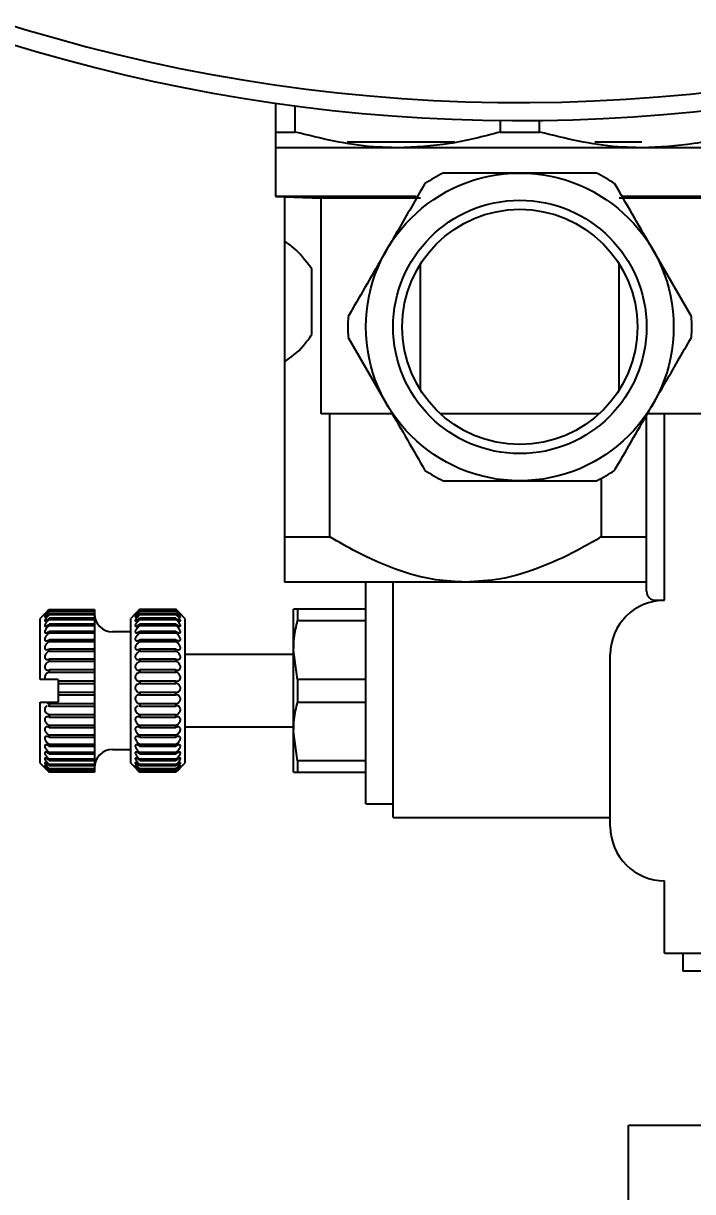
# Model space of a CAD drawing. Header units: inches. Extents: x -347369 to -260369, y 119522 to 149869.
# Drawn here: x -283352.6 to -283315.6, y 136909 to 136973.5 of the extents above; entities that cross this region are included whole.
import ezdxf

# ---------------------------------------------------------------- set-up
doc = ezdxf.new("R2010")
doc.units = ezdxf.units.IN
doc.header["$LTSCALE"] = 300
doc.layers.add('MACCHINA', color=40, linetype='Continuous')
doc.layers.add('QUOTE', color=7, linetype='Continuous')
doc.styles.get("Standard").update_dxf_attribs({"font": 'romans.shx'})
doc.dimstyles.new('sc1a100', dxfattribs={"dimscale": 100, "dimtxt": 3, "dimasz": 3, "dimexe": 0, "dimexo": 0, "dimgap": 1, "dimtad": 1, "dimzin": 12, "dimdsep": 46, "dimtxsty": 'Standard', "dimblk": 'CLOSEDBLANK', "dimcen": 1, "dimclrd": 253, "dimclre": 253, "dimclrt": 2, "dimadec": 0, "dimazin": 3, "dimtfac": 1, "dimtmove": 0, "dimatfit": 1, "dimldrblk": 'CLOSEDBLANK', "dimfxl": 1, "dimtolj": 1, "dimtzin": 0, "dimarcsym": 0})

# ---------------------------------------------------------------- blocks, each defined once
blk = doc.blocks.new('_ClosedBlank')
at = {"color": 0, "linetype": 'ByBlock', "lineweight": -2}
for p, q in [((-1, 0.16667), (0, 0)), ((-1, 0.16667), (-1, -0.16667)), ((0, 0), (-1, -0.16667))]:
    blk.add_line(p, q, dxfattribs=at)
blk = doc.blocks.new('*D37')
at = {"layer": 'Defpoints', "color": 0, "transparency": 16777216}
for p in [(-285230.166, 140399.656), (-286220.116, 139989.605), (-283462.399, 137231.889), (-285230.166, 136499.656), (-284473.382, 136175.299)]:
    blk.add_point(p, dxfattribs=at)
at = {"layer": 'QUOTE', "color": 253, "lineweight": -2, "transparency": 16777216}
for p, q in [((-283462.399, 137231.889), (-283162.594, 136932.083)), ((-285230.166, 136499.656), (-285230.166, 136075.667))]:
    blk.add_line(p, q, dxfattribs=at)
blk.add_arc((-285230.166, 138999.656), 2923.989, 275.881104, 309.118896, dxfattribs=at)
at = {"layer": 'QUOTE', "color": 253, "lineweight": -2, "transparency": 16777216, "xscale": 300, "yscale": 300, "zscale": 300}
for p, rotation in [((-283162.594, 136932.083), 42.0594481817856), ((-285230.166, 136075.667), 182.9405518182139)]:
    blk.add_blockref('_ClosedBlank', p, dxfattribs=dict(at, rotation=rotation))
at = {"layer": 'QUOTE', "color": 2, "transparency": 16777216, "insert": (-284206.875, 136529.212), "char_height": 300, "attachment_point": 5, "rotation": 22.5}
blk.add_mtext('\\A1;45°', dxfattribs=at)
blk = doc.blocks.new('A$C27be3406')
at = {"layer": 'MACCHINA'}
for p, q in [((-1008.5, -2030.541), (-1008.5, -2032.134)), ((-1007.412, -2032.134), (-1007.412, -2030.69)), ((-996.088, -2031.494), (-996.088, -2032.134)), ((-993.912, -2032.134), (-993.912, -2031.494)), ((-1008.5, -2032.134), (-1007.412, -2032.134)), ((-996.088, -2032.134), (-993.912, -2032.134)), ((-1008.5, -2033), (-1008.5, -2035.7)), ((-981.5, -2033), (-1008.5, -2033)), ((-998.596, -2032.7), (-1004.533, -2032.7)), ((-988.25, -2032.7), (-990.855, -2032.7)), ((-990.757, -2034.4), (-995, -2034.4)), ((-1008.5, -2035.7), (-1005.97, -2035.794)), ((-1000.731, -2035.7), (-1008.5, -2035.7)), ((-1008, -2035.719), (-1008, -2054.5)), ((-981.5, -2035.7), (-989.312, -2035.7)), ((-1000.485, -2035.794), (-1005.97, -2035.794)), ((-1005.97, -2047.7), (-1005.97, -2035.794)), ((-984.03, -2035.794), (-989.515, -2035.794)), ((-985.517, -2042.324), (-987.639, -2038.65)), ((-1000.485, -2046.388), (-1000.485, -2039.412)), ((-989.515, -2046.388), (-989.515, -2039.412)), ((-1006.5, -2043.318), (-1006.5, -2039.682)), ((-1004.483, -2043.476), (-1002.361, -2047.15)), ((-1002.044, -2047.7), (-1005.97, -2047.7)), ((-1005.5, -2054.5), (-1005.5, -2047.7)), ((-990.617, -2047.7), (-999.383, -2047.7)), ((-988, -2057.5), (-988, -2047.776)), ((-984.03, -2047.7), (-987.956, -2047.7)), ((-987, -2058), (-987, -2047.7)), ((-999.243, -2051.4), (-995, -2051.4)), ((-990.5, -2051.267), (-990.5, -2054.5)), ((-1008, -2054.5), (-1005.5, -2054.5)), ((-990.5, -2054.5), (-988, -2054.5)), ((-988, -2057), (-1008, -2057)), ((-1003.5, -2069.25), (-1003.5, -2057)), ((-1002, -2070), (-1002, -2057)), ((-987.5, -2058), (-987, -2058)), ((-1021.248, -2058.748), (-1021.5, -2059)), ((-1021, -2058.507), (-1021, -2058.516)), ((-1021, -2058.516), (-1018.5, -2058.516)), ((-1021, -2058.585), (-1021, -2058.612)), ((-1018.5, -2058.585), (-1021, -2058.585)), ((-1021, -2058.612), (-1018.5, -2058.612)), ((-1021, -2058.75), (-1021, -2058.794)), ((-1018.5, -2058.75), (-1021, -2058.75)), ((-1021, -2058.794), (-1018.5, -2058.794)), ((-1018.5, -2058.516), (-1018.5, -2067.5)), ((-1016.248, -2058.748), (-1016.5, -2059)), ((-1016, -2058.507), (-1016, -2058.516)), ((-1014, -2058.507), (-1016, -2058.507)), ((-1016, -2058.585), (-1016, -2058.612)), ((-1014, -2058.585), (-1016, -2058.585)), ((-1016, -2058.612), (-1014, -2058.612)), ((-1016, -2058.75), (-1016, -2058.794)), ((-1014, -2058.75), (-1016, -2058.75)), ((-1016, -2058.794), (-1014, -2058.794)), ((-1014, -2058.516), (-1014, -2058.507)), ((-1014, -2058.612), (-1014, -2058.585)), ((-1014, -2058.794), (-1014, -2058.75)), ((-1013.5, -2059), (-1013.752, -2058.748)), ((-1007.5, -2067.5), (-1007.5, -2058.5)), ((-1007.283, -2058.5), (-1007.283, -2059.126)), ((-1003.5, -2058.5), (-1007.283, -2058.5)), ((-1021.5, -2062.375), (-1021.5, -2059)), ((-1021, -2058.997), (-1021, -2059.057)), ((-1018.5, -2058.997), (-1021, -2058.997)), ((-1021, -2059.057), (-1018.5, -2059.057)), ((-1021, -2059.322), (-1021, -2059.397)), ((-1018.5, -2059.322), (-1021, -2059.322)), ((-1021, -2059.397), (-1018.5, -2059.397)), ((-1016.5, -2067), (-1016.5, -2059)), ((-1016, -2058.997), (-1016, -2059.057)), ((-1014, -2058.997), (-1016, -2058.997)), ((-1016, -2059.057), (-1014, -2059.057)), ((-1016, -2059.322), (-1016, -2059.397)), ((-1014, -2059.322), (-1016, -2059.322)), ((-1016, -2059.397), (-1014, -2059.397)), ((-1014, -2059.057), (-1014, -2058.997)), ((-1014, -2059.397), (-1014, -2059.322)), ((-1013.5, -2059), (-1013.5, -2067)), ((-1007.283, -2059.126), (-1003.5, -2059.126)), ((-1021, -2059.719), (-1021, -2059.808)), ((-1018.5, -2059.719), (-1021, -2059.719)), ((-1021, -2059.808), (-1018.5, -2059.808)), ((-1021, -2060.179), (-1021, -2060.28)), ((-1018.5, -2060.179), (-1021, -2060.179)), ((-1016.5, -2059.75), (-1017.5, -2059.75)), ((-1016, -2059.719), (-1016, -2059.808)), ((-1014, -2059.719), (-1016, -2059.719)), ((-1016, -2059.808), (-1014, -2059.808)), ((-1016, -2060.179), (-1016, -2060.28)), ((-1014, -2060.179), (-1016, -2060.179)), ((-1014, -2059.808), (-1014, -2059.719)), ((-1014, -2060.28), (-1014, -2060.179)), ((-1021, -2060.28), (-1018.5, -2060.28)), ((-1021, -2060.695), (-1021, -2060.806)), ((-1018.5, -2060.695), (-1021, -2060.695)), ((-1021, -2060.806), (-1018.5, -2060.806)), ((-1016, -2060.28), (-1014, -2060.28)), ((-1016, -2060.695), (-1016, -2060.806)), ((-1014, -2060.695), (-1016, -2060.695)), ((-1016, -2060.806), (-1014, -2060.806)), ((-1014, -2060.806), (-1014, -2060.695)), ((-1007.283, -2062.374), (-1007.5, -2060.75)), ((-1021, -2061.255), (-1021, -2061.374)), ((-1018.5, -2061.255), (-1021, -2061.255)), ((-1021, -2061.374), (-1018.5, -2061.374)), ((-1016, -2061.255), (-1016, -2061.374)), ((-1014, -2061.255), (-1016, -2061.255)), ((-1016, -2061.374), (-1014, -2061.374)), ((-1014, -2061.374), (-1014, -2061.255)), ((-1007.5, -2061), (-1013.5, -2061)), ((-990, -2070.5), (-990, -2061)), ((-1021, -2061.849), (-1021, -2061.974)), ((-1018.5, -2061.849), (-1021, -2061.849)), ((-1021, -2061.974), (-1018.5, -2061.974)), ((-1016, -2061.849), (-1016, -2061.974)), ((-1014, -2061.849), (-1016, -2061.849)), ((-1016, -2061.974), (-1014, -2061.974)), ((-1014, -2061.974), (-1014, -2061.849)), ((-1020.5, -2062.375), (-1021.5, -2062.375)), ((-1020.5, -2062.375), (-1020.5, -2063.625)), ((-1018.5, -2062.466), (-1020.5, -2062.466)), ((-1020.5, -2062.593), (-1018.5, -2062.593)), ((-1016, -2062.466), (-1016, -2062.593)), ((-1014, -2062.466), (-1016, -2062.466)), ((-1016, -2062.593), (-1014, -2062.593)), ((-1014, -2062.593), (-1014, -2062.466)), ((-1007.283, -2062.374), (-1007.283, -2063.626)), ((-1003.5, -2062.374), (-1007.283, -2062.374)), ((-1018.5, -2063.093), (-1020.5, -2063.093)), ((-1020.5, -2063.221), (-1018.5, -2063.221)), ((-1016, -2063.093), (-1016, -2063.221)), ((-1014, -2063.093), (-1016, -2063.093)), ((-1016, -2063.221), (-1014, -2063.221)), ((-1014, -2063.221), (-1014, -2063.093)), ((-1021.5, -2067), (-1021.5, -2063.625)), ((-1021.5, -2063.625), (-1020.5, -2063.625)), ((-1021, -2063.844), (-1021.052, -2063.846)), ((-1018.5, -2063.718), (-1021, -2063.718)), ((-1021, -2063.718), (-1021, -2063.844)), ((-1021, -2063.844), (-1018.5, -2063.844)), ((-1016, -2063.844), (-1016.052, -2063.846)), ((-1016, -2063.718), (-1016, -2063.844)), ((-1014, -2063.718), (-1016, -2063.718)), ((-1016, -2063.844), (-1014, -2063.844)), ((-1014, -2063.844), (-1014, -2063.718)), ((-1007.283, -2063.626), (-1003.5, -2063.626)), ((-1021, -2064.329), (-1021, -2064.451)), ((-1018.5, -2064.329), (-1021, -2064.329)), ((-1021, -2064.451), (-1018.5, -2064.451)), ((-1016, -2064.329), (-1016, -2064.451)), ((-1014, -2064.329), (-1016, -2064.329)), ((-1016, -2064.451), (-1014, -2064.451)), ((-1014, -2064.451), (-1014, -2064.329)), ((-1021, -2064.915), (-1021, -2065.03)), ((-1018.5, -2064.915), (-1021, -2064.915)), ((-1021, -2065.03), (-1018.5, -2065.03)), ((-1016, -2064.915), (-1016, -2065.03)), ((-1014, -2064.915), (-1016, -2064.915)), ((-1016, -2065.03), (-1014, -2065.03)), ((-1014, -2065.03), (-1014, -2064.915)), ((-1013.5, -2065), (-1007.5, -2065)), ((-1007.283, -2066.874), (-1007.5, -2065.25)), ((-1021, -2065.463), (-1021, -2065.569)), ((-1018.5, -2065.463), (-1021, -2065.463)), ((-1021, -2065.569), (-1018.5, -2065.569)), ((-1021, -2065.963), (-1021, -2066.058)), ((-1018.5, -2065.963), (-1021, -2065.963)), ((-1021, -2066.058), (-1018.5, -2066.058)), ((-1016, -2065.463), (-1016, -2065.569)), ((-1014, -2065.463), (-1016, -2065.463)), ((-1016, -2065.569), (-1014, -2065.569)), ((-1016, -2065.963), (-1016, -2066.058)), ((-1014, -2065.963), (-1016, -2065.963)), ((-1016, -2066.058), (-1014, -2066.058)), ((-1014, -2065.569), (-1014, -2065.463)), ((-1014, -2066.058), (-1014, -2065.963)), ((-1021, -2066.406), (-1021, -2066.488)), ((-1018.5, -2066.406), (-1021, -2066.406)), ((-1021, -2066.488), (-1018.5, -2066.488)), ((-1017.5, -2066.25), (-1016.5, -2066.25)), ((-1016, -2066.406), (-1016, -2066.488)), ((-1014, -2066.406), (-1016, -2066.406)), ((-1016, -2066.488), (-1014, -2066.488)), ((-1014, -2066.488), (-1014, -2066.406)), ((-1021.5, -2067), (-1021, -2067.5)), ((-1021, -2066.782), (-1021, -2066.85)), ((-1018.5, -2066.782), (-1021, -2066.782)), ((-1021, -2066.85), (-1018.5, -2066.85)), ((-1021, -2067.084), (-1021, -2067.137)), ((-1018.5, -2067.084), (-1021, -2067.084)), ((-1021, -2067.137), (-1018.5, -2067.137)), ((-1021, -2067.308), (-1021, -2067.343)), ((-1018.5, -2067.308), (-1021, -2067.308)), ((-1021, -2067.343), (-1018.5, -2067.343)), ((-1016.5, -2067), (-1016, -2067.5)), ((-1016, -2066.782), (-1016, -2066.85)), ((-1014, -2066.782), (-1016, -2066.782)), ((-1016, -2066.85), (-1014, -2066.85)), ((-1016, -2067.084), (-1016, -2067.137)), ((-1014, -2067.084), (-1016, -2067.084)), ((-1016, -2067.137), (-1014, -2067.137)), ((-1016, -2067.308), (-1016, -2067.343)), ((-1014, -2067.308), (-1016, -2067.308)), ((-1016, -2067.343), (-1014, -2067.343)), ((-1014, -2066.85), (-1014, -2066.782)), ((-1014, -2067.5), (-1013.5, -2067)), ((-1014, -2067.137), (-1014, -2067.084)), ((-1014, -2067.343), (-1014, -2067.308)), ((-1003.5, -2066.874), (-1007.283, -2066.874)), ((-1007.283, -2066.874), (-1007.283, -2067.5)), ((-1021, -2067.447), (-1021, -2067.465)), ((-1018.5, -2067.447), (-1021, -2067.447)), ((-1021, -2067.465), (-1018.5, -2067.465)), ((-1021, -2067.5), (-1021, -2067.5)), ((-1018.5, -2067.5), (-1021, -2067.5)), ((-1016, -2067.447), (-1016, -2067.465)), ((-1014, -2067.447), (-1016, -2067.447)), ((-1016, -2067.465), (-1014, -2067.465)), ((-1016, -2067.5), (-1016, -2067.5)), ((-1014, -2067.5), (-1016, -2067.5)), ((-1014, -2067.465), (-1014, -2067.447)), ((-1014, -2067.5), (-1014, -2067.5)), ((-1007.283, -2067.5), (-1003.5, -2067.5)), ((-1003.5, -2069.25), (-1002, -2069.25)), ((-1002, -2070), (-990, -2070)), ((-987, -2077.5), (-987, -2073.5)), ((-987, -2077.5), (-964, -2077.5)), ((-986, -2077.5), (-986, -2078.5)), ((-983.923, -2078.5), (-986, -2078.5)), ((-989, -2087), (-969, -2087)), ((-989, -2137), (-989, -2087))]:
    blk.add_line(p, q, dxfattribs=at)
at = {"layer": 'MACCHINA', "flags": 128}
for points in [[(-1021.11, -2063.847), (-1021.114, -2063.847), (-1021.186, -2063.884), (-1021.226, -2063.933), (-1021.246, -2063.986), (-1021.249, -2064.049), (-1021.237, -2064.106), (-1021.205, -2064.173), (-1021.145, -2064.247), (-1021.046, -2064.313), (-1021, -2064.329)], [(-1016.11, -2063.847), (-1016.114, -2063.847), (-1016.186, -2063.884), (-1016.226, -2063.933), (-1016.246, -2063.986), (-1016.249, -2064.049), (-1016.237, -2064.106), (-1016.205, -2064.173), (-1016.145, -2064.247), (-1016.046, -2064.313), (-1016, -2064.329)]]:
    blk.add_lwpolyline(points, dxfattribs=at)
at = {"layer": 'MACCHINA'}
for radius in [8.5, 7, 6.5]:
    blk.add_circle((-995, -2042.9), radius, dxfattribs=at)
for centre, radius, start, end in [((-995, -1936), 94.5, 224.84682, 294.37446), ((-995, -1936), 95.5, 229.43756, 294.10292), ((-995, -2042.9), 9.5, 116.52535, 123.47465), ((-995, -2042.9), 9.5, 56.52535, 63.47465), ((-995, -2042.9), 9.5, 176.52535, 183.47465), ((-995, -2042.9), 9.5, 356.52535, 3.47465), ((-995, -2042.9), 9.5, 236.52535, 243.47465), ((-995, -2042.9), 9.5, 296.52535, 303.47465), ((-987.5, -2057.5), 0.5, 180, 270), ((-987, -2061), 3, 90, 180), ((-1017.5, -2058.75), 1, 180, 270), ((-1017.5, -2067.25), 1, 90, 180), ((-987, -2070.5), 3, 180, 270)]:
    blk.add_arc(centre, radius, start, end, dxfattribs=at)
for points, knots in [([(-1008.5, -2032.134), (-1008.5, -2032.329), (-1008.5, -2032.833), (-1008.5, -2032.937), (-1008.5, -2033)], [0, 0, 0, 0, 0.38716, 1, 1, 1, 1]), ([(-1001.75, -2033), (-1002.197, -2032.991), (-1004.105, -2032.951), (-1005.978, -2032.488), (-1007.412, -2032.134)], [0, 0, 0, 0, 0.2341, 1, 1, 1, 1]), ([(-996.088, -2032.134), (-997.013, -2032.379), (-998.877, -2032.872), (-1000.788, -2032.957), (-1001.75, -2033)], [0, 0, 0, 0, 0.496416, 1, 1, 1, 1]), ([(-988.25, -2033), (-988.697, -2032.991), (-990.605, -2032.951), (-992.478, -2032.488), (-993.912, -2032.134)], [0, 0, 0, 0, 0.2340995, 1, 1, 1, 1]), ([(-982.588, -2032.134), (-983.513, -2032.379), (-985.377, -2032.872), (-987.288, -2032.957), (-988.25, -2033)], [0, 0, 0, 0, 0.496416, 1, 1, 1, 1]), ([(-995, -2034.4), (-995.116, -2034.4), (-996.545, -2034.4), (-997.951, -2034.4), (-999.243, -2034.4)], [0, 0, 0, 0, 0.081453, 1, 1, 1, 1]), ([(-1000.24, -2034.976), (-1000.74, -2035.842), (-1001.441, -2037.056), (-1002.156, -2038.295), (-1002.361, -2038.65)], [0, 0, 0, 0, 0.713941, 1, 1, 1, 1]), ([(-987.639, -2038.65), (-987.697, -2038.549), (-988.411, -2037.312), (-989.114, -2036.094), (-989.76, -2034.976)], [0, 0, 0, 0, 0.081453, 1, 1, 1, 1]), ([(-1006.5, -2039.682), (-1006.831, -2039.251), (-1007.314, -2038.62), (-1007.835, -2038.28), (-1008, -2038.172)], [0, 0, 0, 0, 0.6843537, 1, 1, 1, 1]), ([(-1002.361, -2038.65), (-1003.001, -2039.758), (-1003.717, -2040.998), (-1004.409, -2042.197), (-1004.483, -2042.324)], [0, 0, 0, 0, 0.894191, 1, 1, 1, 1]), ([(-1008, -2044.828), (-1007.638, -2044.57), (-1007.106, -2044.192), (-1006.647, -2043.53), (-1006.5, -2043.318)], [0, 0, 0, 0, 0.6802041, 1, 1, 1, 1]), ([(-987.639, -2047.15), (-987.434, -2046.795), (-986.718, -2045.556), (-986.018, -2044.342), (-985.517, -2043.476)], [0, 0, 0, 0, 0.286059, 1, 1, 1, 1]), ([(-1002.361, -2047.15), (-1002.303, -2047.251), (-1001.589, -2048.488), (-1000.886, -2049.706), (-1000.24, -2050.824)], [0, 0, 0, 0, 0.081453, 1, 1, 1, 1]), ([(-989.76, -2050.824), (-989.687, -2050.697), (-988.994, -2049.498), (-988.279, -2048.258), (-987.639, -2047.15)], [0, 0, 0, 0, 0.1058091, 1, 1, 1, 1]), ([(-995, -2051.4), (-994.884, -2051.4), (-993.455, -2051.4), (-992.049, -2051.4), (-990.757, -2051.4)], [0, 0, 0, 0, 0.081453, 1, 1, 1, 1]), ([(-1008, -2054.5), (-1008, -2054.782), (-1008, -2055.45), (-1008, -2056.316), (-1008, -2056.907), (-1008, -2056.973), (-1008, -2057)], [0, 0, 0, 0, 0.210801, 0.499638, 0.794871, 1, 1, 1, 1]), ([(-998, -2057), (-998.547, -2056.973), (-999.863, -2056.908), (-1001.904, -2056.323), (-1003.843, -2055.459), (-1005.013, -2054.782), (-1005.5, -2054.5)], [0, 0, 0, 0, 0.205126, 0.49303, 0.789201, 1, 1, 1, 1]), ([(-990.5, -2054.5), (-990.855, -2054.708), (-991.895, -2055.315), (-993.715, -2056.177), (-995.882, -2056.876), (-997.346, -2056.962), (-998, -2057)], [0, 0, 0, 0, 0.154282, 0.451586, 0.754977, 1, 1, 1, 1]), ([(-1021, -2058.516), (-1021.039, -2058.555), (-1021.105, -2058.621), (-1021.182, -2058.703), (-1021.226, -2058.754), (-1021.249, -2058.784), (-1021.252, -2058.796), (-1021.238, -2058.792), (-1021.203, -2058.768), (-1021.138, -2058.715), (-1021.065, -2058.649), (-1021.015, -2058.6), (-1021, -2058.585)], [0, 0, 0, 0, 0.173985, 0.295193, 0.383236, 0.452669, 0.522467, 0.584636, 0.665137, 0.776205, 0.930891, 1, 1, 1, 1]), ([(-1021, -2058.612), (-1021.039, -2058.651), (-1021.105, -2058.716), (-1021.182, -2058.804), (-1021.226, -2058.863), (-1021.249, -2058.901), (-1021.252, -2058.922), (-1021.238, -2058.927), (-1021.203, -2058.913), (-1021.138, -2058.87), (-1021.065, -2058.811), (-1021.015, -2058.764), (-1021, -2058.75)], [0, 0, 0, 0, 0.173985, 0.295193, 0.383236, 0.452669, 0.522467, 0.584636, 0.665137, 0.776205, 0.930891, 1, 1, 1, 1]), ([(-1021, -2058.794), (-1021.039, -2058.831), (-1021.105, -2058.895), (-1021.182, -2058.987), (-1021.226, -2059.052), (-1021.249, -2059.098), (-1021.252, -2059.127), (-1021.238, -2059.141), (-1021.203, -2059.138), (-1021.138, -2059.106), (-1021.065, -2059.054), (-1021.015, -2059.01), (-1021, -2058.997)], [0, 0, 0, 0, 0.1739848, 0.2951933, 0.3832359, 0.452669, 0.522467, 0.584636, 0.6651371, 0.7762046, 0.9308915, 1, 1, 1, 1]), ([(-1021.248, -2058.748), (-1021.249, -2058.749), (-1021.251, -2058.751), (-1021.237, -2058.738), (-1021.203, -2058.706), (-1021.138, -2058.643), (-1021.065, -2058.572), (-1021.015, -2058.522), (-1021, -2058.507)], [0, 0, 0, 0, 0.04548, 0.169747, 0.330657, 0.552665, 0.861862, 1, 1, 1, 1]), ([(-1021, -2058.507), (-1021.04, -2058.546), (-1021.087, -2058.593), (-1021.127, -2058.632), (-1021.133, -2058.638)], [0, 0, 0, 0, 0.842811, 1, 1, 1, 1]), ([(-1016, -2058.516), (-1016.039, -2058.555), (-1016.105, -2058.621), (-1016.182, -2058.703), (-1016.226, -2058.754), (-1016.249, -2058.784), (-1016.252, -2058.796), (-1016.238, -2058.792), (-1016.203, -2058.768), (-1016.138, -2058.715), (-1016.065, -2058.649), (-1016.015, -2058.6), (-1016, -2058.585)], [0, 0, 0, 0, 0.173985, 0.295193, 0.383236, 0.452669, 0.522467, 0.584636, 0.665137, 0.776205, 0.930891, 1, 1, 1, 1]), ([(-1016, -2058.612), (-1016.039, -2058.651), (-1016.105, -2058.716), (-1016.182, -2058.804), (-1016.226, -2058.863), (-1016.249, -2058.901), (-1016.252, -2058.922), (-1016.238, -2058.927), (-1016.203, -2058.913), (-1016.138, -2058.87), (-1016.065, -2058.811), (-1016.015, -2058.764), (-1016, -2058.75)], [0, 0, 0, 0, 0.173985, 0.295193, 0.383236, 0.452669, 0.522467, 0.584636, 0.665137, 0.776205, 0.930891, 1, 1, 1, 1]), ([(-1016, -2058.794), (-1016.039, -2058.831), (-1016.105, -2058.895), (-1016.182, -2058.987), (-1016.226, -2059.052), (-1016.249, -2059.098), (-1016.252, -2059.127), (-1016.238, -2059.141), (-1016.203, -2059.138), (-1016.138, -2059.106), (-1016.065, -2059.054), (-1016.015, -2059.01), (-1016, -2058.997)], [0, 0, 0, 0, 0.173985, 0.295193, 0.383236, 0.452669, 0.522467, 0.584636, 0.665137, 0.776205, 0.930891, 1, 1, 1, 1]), ([(-1016.248, -2058.748), (-1016.249, -2058.749), (-1016.251, -2058.751), (-1016.237, -2058.738), (-1016.203, -2058.706), (-1016.138, -2058.643), (-1016.065, -2058.572), (-1016.015, -2058.522), (-1016, -2058.507)], [0, 0, 0, 0, 0.04548, 0.169747, 0.330657, 0.552665, 0.861862, 1, 1, 1, 1]), ([(-1016, -2058.507), (-1016.04, -2058.546), (-1016.087, -2058.593), (-1016.127, -2058.632), (-1016.133, -2058.638)], [0, 0, 0, 0, 0.842811, 1, 1, 1, 1]), ([(-1014, -2058.507), (-1013.961, -2058.545), (-1013.895, -2058.611), (-1013.818, -2058.685), (-1013.774, -2058.727), (-1013.752, -2058.748), (-1013.752, -2058.748), (-1013.752, -2058.748)], [0, 0, 0, 0, 0.3481687, 0.5907245, 0.7669103, 0.9058561, 1, 1, 1, 1]), ([(-1014, -2058.585), (-1013.961, -2058.623), (-1013.895, -2058.686), (-1013.818, -2058.751), (-1013.774, -2058.785), (-1013.751, -2058.796), (-1013.748, -2058.791), (-1013.762, -2058.768), (-1013.797, -2058.727), (-1013.862, -2058.656), (-1013.935, -2058.581), (-1013.985, -2058.531), (-1014, -2058.516)], [0, 0, 0, 0, 0.173985, 0.295193, 0.383236, 0.452669, 0.522467, 0.584636, 0.665137, 0.776205, 0.930891, 1, 1, 1, 1]), ([(-1014, -2058.75), (-1013.961, -2058.785), (-1013.895, -2058.845), (-1013.818, -2058.9), (-1013.774, -2058.924), (-1013.751, -2058.926), (-1013.748, -2058.911), (-1013.762, -2058.88), (-1013.797, -2058.831), (-1013.862, -2058.753), (-1013.935, -2058.676), (-1013.985, -2058.627), (-1014, -2058.612)], [0, 0, 0, 0, 0.173985, 0.295193, 0.383236, 0.452669, 0.522467, 0.584636, 0.665137, 0.776205, 0.930891, 1, 1, 1, 1]), ([(-1014, -2058.997), (-1013.961, -2059.03), (-1013.895, -2059.085), (-1013.818, -2059.129), (-1013.774, -2059.142), (-1013.751, -2059.135), (-1013.748, -2059.111), (-1013.762, -2059.073), (-1013.797, -2059.016), (-1013.862, -2058.933), (-1013.935, -2058.855), (-1013.985, -2058.808), (-1014, -2058.794)], [0, 0, 0, 0, 0.173985, 0.295193, 0.383236, 0.452669, 0.522467, 0.584636, 0.665137, 0.776205, 0.930891, 1, 1, 1, 1]), ([(-1007.283, -2058.5), (-1007.336, -2058.5), (-1007.462, -2058.5), (-1007.486, -2058.5), (-1007.5, -2058.5)], [0, 0, 0, 0, 0.41795, 1, 1, 1, 1]), ([(-1021, -2059.057), (-1021.039, -2059.093), (-1021.105, -2059.154), (-1021.182, -2059.249), (-1021.226, -2059.318), (-1021.249, -2059.371), (-1021.252, -2059.408), (-1021.238, -2059.431), (-1021.203, -2059.437), (-1021.138, -2059.418), (-1021.065, -2059.374), (-1021.015, -2059.334), (-1021, -2059.322)], [0, 0, 0, 0, 0.173985, 0.295193, 0.383236, 0.452669, 0.522467, 0.584636, 0.665137, 0.776205, 0.930891, 1, 1, 1, 1]), ([(-1021, -2059.397), (-1021.039, -2059.431), (-1021.105, -2059.487), (-1021.182, -2059.583), (-1021.226, -2059.656), (-1021.249, -2059.714), (-1021.252, -2059.758), (-1021.238, -2059.789), (-1021.203, -2059.806), (-1021.138, -2059.799), (-1021.065, -2059.765), (-1021.015, -2059.73), (-1021, -2059.719)], [0, 0, 0, 0, 0.173985, 0.295193, 0.383236, 0.452669, 0.522467, 0.584636, 0.665137, 0.776205, 0.930891, 1, 1, 1, 1]), ([(-1016, -2059.057), (-1016.039, -2059.093), (-1016.105, -2059.154), (-1016.182, -2059.249), (-1016.226, -2059.318), (-1016.249, -2059.371), (-1016.252, -2059.408), (-1016.238, -2059.431), (-1016.203, -2059.437), (-1016.138, -2059.418), (-1016.065, -2059.374), (-1016.015, -2059.334), (-1016, -2059.322)], [0, 0, 0, 0, 0.173985, 0.295193, 0.383236, 0.452669, 0.522467, 0.584636, 0.665137, 0.776205, 0.930891, 1, 1, 1, 1]), ([(-1016, -2059.397), (-1016.039, -2059.431), (-1016.105, -2059.487), (-1016.182, -2059.583), (-1016.226, -2059.656), (-1016.249, -2059.714), (-1016.252, -2059.758), (-1016.238, -2059.789), (-1016.203, -2059.806), (-1016.138, -2059.799), (-1016.065, -2059.765), (-1016.015, -2059.73), (-1016, -2059.719)], [0, 0, 0, 0, 0.1739848, 0.2951933, 0.3832359, 0.452669, 0.522467, 0.584636, 0.6651371, 0.7762046, 0.9308915, 1, 1, 1, 1]), ([(-1014, -2059.322), (-1013.961, -2059.352), (-1013.895, -2059.402), (-1013.818, -2059.433), (-1013.774, -2059.436), (-1013.751, -2059.419), (-1013.748, -2059.387), (-1013.762, -2059.341), (-1013.797, -2059.279), (-1013.862, -2059.193), (-1013.935, -2059.115), (-1013.985, -2059.071), (-1014, -2059.057)], [0, 0, 0, 0, 0.1739848, 0.2951933, 0.3832359, 0.452669, 0.522467, 0.584636, 0.6651371, 0.7762046, 0.9308915, 1, 1, 1, 1]), ([(-1014, -2059.719), (-1013.961, -2059.744), (-1013.895, -2059.788), (-1013.818, -2059.807), (-1013.774, -2059.798), (-1013.751, -2059.772), (-1013.748, -2059.733), (-1013.762, -2059.681), (-1013.797, -2059.614), (-1013.862, -2059.526), (-1013.935, -2059.45), (-1013.985, -2059.41), (-1014, -2059.397)], [0, 0, 0, 0, 0.173985, 0.295193, 0.383236, 0.452669, 0.522467, 0.584636, 0.665137, 0.776205, 0.930891, 1, 1, 1, 1]), ([(-1007.5, -2060.75), (-1007.493, -2060.53), (-1007.477, -2059.983), (-1007.356, -2059.447), (-1007.283, -2059.126)], [0, 0, 0, 0, 0.403097, 1, 1, 1, 1]), ([(-1021, -2059.808), (-1021.039, -2059.838), (-1021.105, -2059.889), (-1021.182, -2059.983), (-1021.226, -2060.059), (-1021.249, -2060.122), (-1021.252, -2060.172), (-1021.238, -2060.211), (-1021.203, -2060.238), (-1021.138, -2060.242), (-1021.065, -2060.218), (-1021.015, -2060.189), (-1021, -2060.179)], [0, 0, 0, 0, 0.173985, 0.295193, 0.383236, 0.452669, 0.522467, 0.584636, 0.665137, 0.776205, 0.930891, 1, 1, 1, 1]), ([(-1016, -2059.808), (-1016.039, -2059.838), (-1016.105, -2059.889), (-1016.182, -2059.983), (-1016.226, -2060.059), (-1016.249, -2060.122), (-1016.252, -2060.172), (-1016.238, -2060.211), (-1016.203, -2060.238), (-1016.138, -2060.242), (-1016.065, -2060.218), (-1016.015, -2060.189), (-1016, -2060.179)], [0, 0, 0, 0, 0.173985, 0.295193, 0.383236, 0.452669, 0.522467, 0.584636, 0.665137, 0.776205, 0.930891, 1, 1, 1, 1]), ([(-1014, -2060.179), (-1013.961, -2060.201), (-1013.895, -2060.237), (-1013.818, -2060.242), (-1013.774, -2060.224), (-1013.751, -2060.189), (-1013.748, -2060.143), (-1013.762, -2060.086), (-1013.797, -2060.015), (-1013.862, -2059.927), (-1013.935, -2059.855), (-1013.985, -2059.819), (-1014, -2059.808)], [0, 0, 0, 0, 0.173985, 0.295193, 0.383236, 0.452669, 0.522467, 0.584636, 0.665137, 0.776205, 0.930891, 1, 1, 1, 1]), ([(-1021, -2060.28), (-1021.039, -2060.307), (-1021.105, -2060.352), (-1021.182, -2060.443), (-1021.226, -2060.519), (-1021.249, -2060.585), (-1021.252, -2060.641), (-1021.238, -2060.687), (-1021.203, -2060.723), (-1021.138, -2060.74), (-1021.065, -2060.726), (-1021.015, -2060.702), (-1021, -2060.695)], [0, 0, 0, 0, 0.173985, 0.295193, 0.383236, 0.452669, 0.522467, 0.584636, 0.665137, 0.776205, 0.930891, 1, 1, 1, 1]), ([(-1021, -2060.806), (-1021.039, -2060.828), (-1021.105, -2060.866), (-1021.182, -2060.952), (-1021.226, -2061.028), (-1021.249, -2061.096), (-1021.252, -2061.155), (-1021.238, -2061.207), (-1021.203, -2061.252), (-1021.138, -2061.281), (-1021.065, -2061.278), (-1021.015, -2061.261), (-1021, -2061.255)], [0, 0, 0, 0, 0.173985, 0.295193, 0.383236, 0.452669, 0.522467, 0.584636, 0.665137, 0.776205, 0.930891, 1, 1, 1, 1]), ([(-1016, -2060.28), (-1016.039, -2060.307), (-1016.105, -2060.352), (-1016.182, -2060.443), (-1016.226, -2060.519), (-1016.249, -2060.585), (-1016.252, -2060.641), (-1016.238, -2060.687), (-1016.203, -2060.723), (-1016.138, -2060.74), (-1016.065, -2060.726), (-1016.015, -2060.702), (-1016, -2060.695)], [0, 0, 0, 0, 0.173985, 0.295193, 0.383236, 0.452669, 0.522467, 0.584636, 0.665137, 0.776205, 0.930891, 1, 1, 1, 1]), ([(-1016, -2060.806), (-1016.039, -2060.828), (-1016.105, -2060.866), (-1016.182, -2060.952), (-1016.226, -2061.028), (-1016.249, -2061.096), (-1016.252, -2061.155), (-1016.238, -2061.207), (-1016.203, -2061.252), (-1016.138, -2061.281), (-1016.065, -2061.278), (-1016.015, -2061.261), (-1016, -2061.255)], [0, 0, 0, 0, 0.1739848, 0.2951933, 0.3832359, 0.452669, 0.522467, 0.584636, 0.6651371, 0.7762046, 0.9308915, 1, 1, 1, 1]), ([(-1014, -2060.695), (-1013.961, -2060.711), (-1013.895, -2060.739), (-1013.818, -2060.732), (-1013.774, -2060.703), (-1013.751, -2060.66), (-1013.748, -2060.608), (-1013.762, -2060.547), (-1013.797, -2060.475), (-1013.862, -2060.388), (-1013.935, -2060.321), (-1013.985, -2060.29), (-1014, -2060.28)], [0, 0, 0, 0, 0.1739848, 0.2951933, 0.3832359, 0.452669, 0.522467, 0.584636, 0.6651371, 0.7762046, 0.9308915, 1, 1, 1, 1]), ([(-1014, -2061.255), (-1013.961, -2061.266), (-1013.895, -2061.286), (-1013.818, -2061.265), (-1013.774, -2061.227), (-1013.751, -2061.177), (-1013.748, -2061.12), (-1013.762, -2061.056), (-1013.797, -2060.983), (-1013.862, -2060.899), (-1013.935, -2060.839), (-1013.985, -2060.814), (-1014, -2060.806)], [0, 0, 0, 0, 0.173985, 0.295193, 0.383236, 0.452669, 0.522467, 0.584636, 0.665137, 0.776205, 0.930891, 1, 1, 1, 1]), ([(-1021, -2061.374), (-1021.039, -2061.392), (-1021.105, -2061.421), (-1021.182, -2061.501), (-1021.226, -2061.575), (-1021.249, -2061.643), (-1021.252, -2061.706), (-1021.238, -2061.763), (-1021.203, -2061.815), (-1021.138, -2061.856), (-1021.065, -2061.864), (-1021.015, -2061.853), (-1021, -2061.849)], [0, 0, 0, 0, 0.173985, 0.295193, 0.383236, 0.452669, 0.522467, 0.584636, 0.665137, 0.776205, 0.930891, 1, 1, 1, 1]), ([(-1016, -2061.374), (-1016.039, -2061.392), (-1016.105, -2061.421), (-1016.182, -2061.501), (-1016.226, -2061.575), (-1016.249, -2061.643), (-1016.252, -2061.706), (-1016.238, -2061.763), (-1016.203, -2061.815), (-1016.138, -2061.856), (-1016.065, -2061.864), (-1016.015, -2061.853), (-1016, -2061.849)], [0, 0, 0, 0, 0.173985, 0.295193, 0.383236, 0.452669, 0.522467, 0.584636, 0.665137, 0.776205, 0.930891, 1, 1, 1, 1]), ([(-1014, -2061.849), (-1013.961, -2061.855), (-1013.895, -2061.866), (-1013.818, -2061.832), (-1013.774, -2061.785), (-1013.751, -2061.729), (-1013.748, -2061.669), (-1013.762, -2061.603), (-1013.797, -2061.531), (-1013.862, -2061.452), (-1013.935, -2061.399), (-1013.985, -2061.38), (-1014, -2061.374)], [0, 0, 0, 0, 0.173985, 0.295193, 0.383236, 0.452669, 0.522467, 0.584636, 0.665137, 0.776205, 0.930891, 1, 1, 1, 1]), ([(-1021, -2061.974), (-1021.039, -2061.986), (-1021.105, -2062.008), (-1021.182, -2062.079), (-1021.226, -2062.149), (-1021.249, -2062.217), (-1021.252, -2062.281), (-1021.24, -2062.336), (-1021.225, -2062.362), (-1021.218, -2062.375)], [0, 0, 0, 0, 0.272464, 0.462279, 0.600155, 0.708889, 0.818194, 0.915552, 1, 1, 1, 1]), ([(-1016, -2061.974), (-1016.039, -2061.986), (-1016.105, -2062.008), (-1016.182, -2062.079), (-1016.226, -2062.149), (-1016.249, -2062.217), (-1016.252, -2062.281), (-1016.238, -2062.343), (-1016.203, -2062.402), (-1016.138, -2062.453), (-1016.065, -2062.472), (-1016.015, -2062.467), (-1016, -2062.466)], [0, 0, 0, 0, 0.173985, 0.295193, 0.383236, 0.452669, 0.522467, 0.584636, 0.665137, 0.776205, 0.930891, 1, 1, 1, 1]), ([(-1014, -2062.466), (-1013.961, -2062.467), (-1013.895, -2062.468), (-1013.818, -2062.422), (-1013.774, -2062.367), (-1013.751, -2062.306), (-1013.748, -2062.243), (-1013.762, -2062.177), (-1013.797, -2062.107), (-1013.862, -2062.034), (-1013.935, -2061.99), (-1013.985, -2061.978), (-1014, -2061.974)], [0, 0, 0, 0, 0.173985, 0.295193, 0.383236, 0.452669, 0.522467, 0.584636, 0.665137, 0.776205, 0.930891, 1, 1, 1, 1]), ([(-1016, -2062.593), (-1016.039, -2062.601), (-1016.105, -2062.613), (-1016.182, -2062.675), (-1016.226, -2062.74), (-1016.249, -2062.807), (-1016.252, -2062.871), (-1016.238, -2062.935), (-1016.203, -2063), (-1016.138, -2063.06), (-1016.065, -2063.09), (-1016.015, -2063.092), (-1016, -2063.093)], [0, 0, 0, 0, 0.173985, 0.295193, 0.383236, 0.452669, 0.522467, 0.584636, 0.665137, 0.776205, 0.930891, 1, 1, 1, 1]), ([(-1014, -2063.093), (-1013.961, -2063.088), (-1013.895, -2063.08), (-1013.818, -2063.024), (-1013.774, -2062.962), (-1013.751, -2062.897), (-1013.748, -2062.832), (-1013.762, -2062.767), (-1013.797, -2062.701), (-1013.862, -2062.636), (-1013.935, -2062.601), (-1013.985, -2062.595), (-1014, -2062.593)], [0, 0, 0, 0, 0.1739848, 0.2951933, 0.3832359, 0.452669, 0.522467, 0.584636, 0.6651371, 0.7762046, 0.9308915, 1, 1, 1, 1]), ([(-1016, -2063.221), (-1016.039, -2063.223), (-1016.105, -2063.226), (-1016.182, -2063.278), (-1016.226, -2063.337), (-1016.249, -2063.4), (-1016.252, -2063.463), (-1016.238, -2063.529), (-1016.203, -2063.598), (-1016.138, -2063.667), (-1016.065, -2063.706), (-1016.015, -2063.715), (-1016, -2063.718)], [0, 0, 0, 0, 0.1739848, 0.2951933, 0.3832359, 0.452669, 0.522467, 0.584636, 0.6651371, 0.7762046, 0.9308915, 1, 1, 1, 1]), ([(-1014, -2063.718), (-1013.961, -2063.708), (-1013.895, -2063.691), (-1013.818, -2063.624), (-1013.774, -2063.557), (-1013.751, -2063.489), (-1013.748, -2063.425), (-1013.762, -2063.362), (-1013.797, -2063.3), (-1013.862, -2063.244), (-1013.935, -2063.22), (-1013.985, -2063.221), (-1014, -2063.221)], [0, 0, 0, 0, 0.173985, 0.295193, 0.383236, 0.452669, 0.522467, 0.584636, 0.665137, 0.776205, 0.930891, 1, 1, 1, 1]), ([(-1021.176, -2063.625), (-1021.166, -2063.635), (-1021.126, -2063.674), (-1021.065, -2063.706), (-1021.015, -2063.715), (-1021, -2063.718)], [0, 0, 0, 0, 0.193288, 0.750886, 1, 1, 1, 1]), ([(-1014, -2064.329), (-1013.961, -2064.314), (-1013.895, -2064.289), (-1013.818, -2064.213), (-1013.774, -2064.141), (-1013.751, -2064.072), (-1013.748, -2064.009), (-1013.762, -2063.949), (-1013.797, -2063.894), (-1013.862, -2063.848), (-1013.935, -2063.834), (-1013.985, -2063.842), (-1014, -2063.844)], [0, 0, 0, 0, 0.173985, 0.295193, 0.383236, 0.452669, 0.522467, 0.584636, 0.665137, 0.776205, 0.930891, 1, 1, 1, 1]), ([(-1007.5, -2065.25), (-1007.493, -2065.03), (-1007.477, -2064.483), (-1007.356, -2063.947), (-1007.283, -2063.626)], [0, 0, 0, 0, 0.403097, 1, 1, 1, 1]), ([(-1021, -2064.451), (-1021.039, -2064.443), (-1021.105, -2064.428), (-1021.182, -2064.455), (-1021.226, -2064.498), (-1021.249, -2064.551), (-1021.252, -2064.609), (-1021.238, -2064.674), (-1021.203, -2064.747), (-1021.138, -2064.829), (-1021.065, -2064.886), (-1021.015, -2064.908), (-1021, -2064.915)], [0, 0, 0, 0, 0.173985, 0.295193, 0.383236, 0.452669, 0.522467, 0.584636, 0.665137, 0.776205, 0.930891, 1, 1, 1, 1]), ([(-1016, -2064.451), (-1016.039, -2064.443), (-1016.105, -2064.428), (-1016.182, -2064.455), (-1016.226, -2064.498), (-1016.249, -2064.551), (-1016.252, -2064.609), (-1016.238, -2064.674), (-1016.203, -2064.747), (-1016.138, -2064.829), (-1016.065, -2064.886), (-1016.015, -2064.908), (-1016, -2064.915)], [0, 0, 0, 0, 0.1739848, 0.2951933, 0.3832359, 0.452669, 0.522467, 0.584636, 0.6651371, 0.7762046, 0.9308915, 1, 1, 1, 1]), ([(-1014, -2064.915), (-1013.961, -2064.895), (-1013.895, -2064.861), (-1013.818, -2064.778), (-1013.774, -2064.703), (-1013.751, -2064.634), (-1013.748, -2064.573), (-1013.762, -2064.518), (-1013.797, -2064.47), (-1013.862, -2064.435), (-1013.935, -2064.432), (-1013.985, -2064.447), (-1014, -2064.451)], [0, 0, 0, 0, 0.173985, 0.295193, 0.383236, 0.452669, 0.522467, 0.584636, 0.665137, 0.776205, 0.930891, 1, 1, 1, 1]), ([(-1021, -2065.03), (-1021.039, -2065.016), (-1021.105, -2064.992), (-1021.182, -2065.007), (-1021.226, -2065.04), (-1021.249, -2065.087), (-1021.252, -2065.141), (-1021.238, -2065.204), (-1021.203, -2065.277), (-1021.138, -2065.362), (-1021.065, -2065.426), (-1021.015, -2065.454), (-1021, -2065.463)], [0, 0, 0, 0, 0.1739848, 0.2951933, 0.3832359, 0.452669, 0.522467, 0.584636, 0.6651371, 0.7762046, 0.9308915, 1, 1, 1, 1]), ([(-1016, -2065.03), (-1016.039, -2065.016), (-1016.105, -2064.992), (-1016.182, -2065.007), (-1016.226, -2065.04), (-1016.249, -2065.087), (-1016.252, -2065.141), (-1016.238, -2065.204), (-1016.203, -2065.277), (-1016.138, -2065.362), (-1016.065, -2065.426), (-1016.015, -2065.454), (-1016, -2065.463)], [0, 0, 0, 0, 0.173985, 0.295193, 0.383236, 0.452669, 0.522467, 0.584636, 0.665137, 0.776205, 0.930891, 1, 1, 1, 1]), ([(-1014, -2065.463), (-1013.961, -2065.438), (-1013.895, -2065.397), (-1013.818, -2065.308), (-1013.774, -2065.232), (-1013.751, -2065.165), (-1013.748, -2065.107), (-1013.762, -2065.058), (-1013.797, -2065.018), (-1013.862, -2064.995), (-1013.935, -2065.002), (-1013.985, -2065.024), (-1014, -2065.03)], [0, 0, 0, 0, 0.1739848, 0.2951933, 0.3832359, 0.452669, 0.522467, 0.584636, 0.6651371, 0.7762046, 0.9308915, 1, 1, 1, 1]), ([(-1021, -2065.569), (-1021.039, -2065.55), (-1021.105, -2065.518), (-1021.182, -2065.519), (-1021.226, -2065.543), (-1021.249, -2065.582), (-1021.252, -2065.631), (-1021.238, -2065.69), (-1021.203, -2065.762), (-1021.138, -2065.85), (-1021.065, -2065.919), (-1021.015, -2065.953), (-1021, -2065.963)], [0, 0, 0, 0, 0.173985, 0.295193, 0.383236, 0.452669, 0.522467, 0.584636, 0.665137, 0.776205, 0.930891, 1, 1, 1, 1]), ([(-1021, -2066.058), (-1021.039, -2066.035), (-1021.105, -2065.995), (-1021.182, -2065.983), (-1021.226, -2065.996), (-1021.249, -2066.027), (-1021.252, -2066.069), (-1021.238, -2066.124), (-1021.203, -2066.193), (-1021.138, -2066.282), (-1021.065, -2066.355), (-1021.015, -2066.394), (-1021, -2066.406)], [0, 0, 0, 0, 0.173985, 0.295193, 0.383236, 0.452669, 0.522467, 0.584636, 0.665137, 0.776205, 0.930891, 1, 1, 1, 1]), ([(-1016, -2065.569), (-1016.039, -2065.55), (-1016.105, -2065.518), (-1016.182, -2065.519), (-1016.226, -2065.543), (-1016.249, -2065.582), (-1016.252, -2065.631), (-1016.238, -2065.69), (-1016.203, -2065.762), (-1016.138, -2065.85), (-1016.065, -2065.919), (-1016.015, -2065.953), (-1016, -2065.963)], [0, 0, 0, 0, 0.173985, 0.295193, 0.383236, 0.452669, 0.522467, 0.584636, 0.665137, 0.776205, 0.930891, 1, 1, 1, 1]), ([(-1016, -2066.058), (-1016.039, -2066.035), (-1016.105, -2065.995), (-1016.182, -2065.983), (-1016.226, -2065.996), (-1016.249, -2066.027), (-1016.252, -2066.069), (-1016.238, -2066.124), (-1016.203, -2066.193), (-1016.138, -2066.282), (-1016.065, -2066.355), (-1016.015, -2066.394), (-1016, -2066.406)], [0, 0, 0, 0, 0.173985, 0.295193, 0.383236, 0.452669, 0.522467, 0.584636, 0.665137, 0.776205, 0.930891, 1, 1, 1, 1]), ([(-1014, -2065.963), (-1013.961, -2065.935), (-1013.895, -2065.886), (-1013.818, -2065.794), (-1013.774, -2065.718), (-1013.751, -2065.653), (-1013.748, -2065.6), (-1013.762, -2065.557), (-1013.797, -2065.526), (-1013.862, -2065.515), (-1013.935, -2065.534), (-1013.985, -2065.561), (-1014, -2065.569)], [0, 0, 0, 0, 0.173985, 0.295193, 0.383236, 0.452669, 0.522467, 0.584636, 0.665137, 0.776205, 0.930891, 1, 1, 1, 1]), ([(-1014, -2066.406), (-1013.961, -2066.374), (-1013.895, -2066.32), (-1013.818, -2066.225), (-1013.774, -2066.15), (-1013.751, -2066.089), (-1013.748, -2066.042), (-1013.762, -2066.007), (-1013.797, -2065.985), (-1013.862, -2065.987), (-1013.935, -2066.016), (-1013.985, -2066.048), (-1014, -2066.058)], [0, 0, 0, 0, 0.1739848, 0.2951933, 0.3832359, 0.452669, 0.522467, 0.584636, 0.6651371, 0.7762046, 0.9308915, 1, 1, 1, 1]), ([(-1021, -2066.488), (-1021.039, -2066.46), (-1021.105, -2066.414), (-1021.182, -2066.388), (-1021.226, -2066.391), (-1021.249, -2066.413), (-1021.252, -2066.448), (-1021.238, -2066.497), (-1021.203, -2066.562), (-1021.138, -2066.65), (-1021.065, -2066.726), (-1021.015, -2066.769), (-1021, -2066.782)], [0, 0, 0, 0, 0.1739848, 0.2951933, 0.3832359, 0.452669, 0.522467, 0.584636, 0.6651371, 0.7762046, 0.9308915, 1, 1, 1, 1]), ([(-1021, -2066.85), (-1021.039, -2066.819), (-1021.105, -2066.766), (-1021.182, -2066.728), (-1021.226, -2066.72), (-1021.249, -2066.732), (-1021.252, -2066.76), (-1021.238, -2066.802), (-1021.203, -2066.862), (-1021.138, -2066.947), (-1021.065, -2067.025), (-1021.015, -2067.07), (-1021, -2067.084)], [0, 0, 0, 0, 0.173985, 0.295193, 0.383236, 0.452669, 0.522467, 0.584636, 0.665137, 0.776205, 0.930891, 1, 1, 1, 1]), ([(-1016, -2066.488), (-1016.039, -2066.46), (-1016.105, -2066.414), (-1016.182, -2066.388), (-1016.226, -2066.391), (-1016.249, -2066.413), (-1016.252, -2066.448), (-1016.238, -2066.497), (-1016.203, -2066.562), (-1016.138, -2066.65), (-1016.065, -2066.726), (-1016.015, -2066.769), (-1016, -2066.782)], [0, 0, 0, 0, 0.1739848, 0.2951933, 0.3832359, 0.452669, 0.522467, 0.584636, 0.6651371, 0.7762046, 0.9308915, 1, 1, 1, 1]), ([(-1016, -2066.85), (-1016.039, -2066.819), (-1016.105, -2066.766), (-1016.182, -2066.728), (-1016.226, -2066.72), (-1016.249, -2066.732), (-1016.252, -2066.76), (-1016.238, -2066.802), (-1016.203, -2066.862), (-1016.138, -2066.947), (-1016.065, -2067.025), (-1016.015, -2067.07), (-1016, -2067.084)], [0, 0, 0, 0, 0.173985, 0.295193, 0.383236, 0.452669, 0.522467, 0.584636, 0.665137, 0.776205, 0.930891, 1, 1, 1, 1]), ([(-1014, -2066.782), (-1013.961, -2066.747), (-1013.895, -2066.688), (-1013.818, -2066.593), (-1013.774, -2066.521), (-1013.751, -2066.466), (-1013.748, -2066.425), (-1013.762, -2066.398), (-1013.797, -2066.386), (-1013.862, -2066.4), (-1013.935, -2066.439), (-1013.985, -2066.476), (-1014, -2066.488)], [0, 0, 0, 0, 0.173985, 0.295193, 0.383236, 0.452669, 0.522467, 0.584636, 0.665137, 0.776205, 0.930891, 1, 1, 1, 1]), ([(-1014, -2067.084), (-1013.961, -2067.048), (-1013.895, -2066.985), (-1013.818, -2066.892), (-1013.774, -2066.824), (-1013.751, -2066.775), (-1013.748, -2066.742), (-1013.762, -2066.723), (-1013.797, -2066.722), (-1013.862, -2066.747), (-1013.935, -2066.795), (-1013.985, -2066.837), (-1014, -2066.85)], [0, 0, 0, 0, 0.1739848, 0.2951933, 0.3832359, 0.452669, 0.522467, 0.584636, 0.6651371, 0.7762046, 0.9308915, 1, 1, 1, 1]), ([(-1021, -2067.137), (-1021.039, -2067.102), (-1021.105, -2067.045), (-1021.182, -2066.995), (-1021.226, -2066.977), (-1021.249, -2066.979), (-1021.252, -2066.999), (-1021.238, -2067.033), (-1021.203, -2067.087), (-1021.138, -2067.167), (-1021.065, -2067.245), (-1021.015, -2067.293), (-1021, -2067.308)], [0, 0, 0, 0, 0.1739848, 0.2951933, 0.3832359, 0.452669, 0.522467, 0.584636, 0.6651371, 0.7762046, 0.9308915, 1, 1, 1, 1]), ([(-1021, -2067.343), (-1021.039, -2067.306), (-1021.105, -2067.245), (-1021.182, -2067.184), (-1021.226, -2067.156), (-1021.249, -2067.149), (-1021.252, -2067.159), (-1021.238, -2067.186), (-1021.203, -2067.232), (-1021.138, -2067.306), (-1021.065, -2067.382), (-1021.015, -2067.432), (-1021, -2067.447)], [0, 0, 0, 0, 0.1739848, 0.2951933, 0.3832359, 0.452669, 0.522467, 0.584636, 0.6651371, 0.7762046, 0.9308915, 1, 1, 1, 1]), ([(-1021, -2067.465), (-1021.039, -2067.427), (-1021.105, -2067.362), (-1021.182, -2067.292), (-1021.226, -2067.254), (-1021.249, -2067.238), (-1021.252, -2067.239), (-1021.238, -2067.257), (-1021.203, -2067.294), (-1021.138, -2067.361), (-1021.065, -2067.435), (-1021.015, -2067.484), (-1021, -2067.5)], [0, 0, 0, 0, 0.1739848, 0.2951933, 0.3832359, 0.452669, 0.522467, 0.584636, 0.6651371, 0.7762046, 0.9308915, 1, 1, 1, 1]), ([(-1016, -2067.137), (-1016.039, -2067.102), (-1016.105, -2067.045), (-1016.182, -2066.995), (-1016.226, -2066.977), (-1016.249, -2066.979), (-1016.252, -2066.999), (-1016.238, -2067.033), (-1016.203, -2067.087), (-1016.138, -2067.167), (-1016.065, -2067.245), (-1016.015, -2067.293), (-1016, -2067.308)], [0, 0, 0, 0, 0.173985, 0.295193, 0.383236, 0.452669, 0.522467, 0.584636, 0.665137, 0.776205, 0.930891, 1, 1, 1, 1]), ([(-1016, -2067.343), (-1016.039, -2067.306), (-1016.105, -2067.245), (-1016.182, -2067.184), (-1016.226, -2067.156), (-1016.249, -2067.149), (-1016.252, -2067.159), (-1016.238, -2067.186), (-1016.203, -2067.232), (-1016.138, -2067.306), (-1016.065, -2067.382), (-1016.015, -2067.432), (-1016, -2067.447)], [0, 0, 0, 0, 0.1739848, 0.2951933, 0.3832359, 0.452669, 0.522467, 0.584636, 0.6651371, 0.7762046, 0.9308915, 1, 1, 1, 1]), ([(-1016, -2067.465), (-1016.039, -2067.427), (-1016.105, -2067.362), (-1016.182, -2067.292), (-1016.226, -2067.254), (-1016.249, -2067.238), (-1016.252, -2067.239), (-1016.238, -2067.257), (-1016.203, -2067.294), (-1016.138, -2067.361), (-1016.065, -2067.435), (-1016.015, -2067.484), (-1016, -2067.5)], [0, 0, 0, 0, 0.173985, 0.295193, 0.383236, 0.452669, 0.522467, 0.584636, 0.665137, 0.776205, 0.930891, 1, 1, 1, 1]), ([(-1014, -2067.308), (-1013.961, -2067.269), (-1013.895, -2067.204), (-1013.818, -2067.114), (-1013.774, -2067.053), (-1013.751, -2067.01), (-1013.748, -2066.985), (-1013.762, -2066.976), (-1013.797, -2066.984), (-1013.862, -2067.022), (-1013.935, -2067.078), (-1013.985, -2067.123), (-1014, -2067.137)], [0, 0, 0, 0, 0.173985, 0.295193, 0.383236, 0.452669, 0.522467, 0.584636, 0.665137, 0.776205, 0.930891, 1, 1, 1, 1]), ([(-1014, -2067.447), (-1013.961, -2067.408), (-1013.895, -2067.342), (-1013.818, -2067.257), (-1013.774, -2067.202), (-1013.751, -2067.168), (-1013.748, -2067.151), (-1013.762, -2067.151), (-1013.797, -2067.17), (-1013.862, -2067.218), (-1013.935, -2067.281), (-1013.985, -2067.328), (-1014, -2067.343)], [0, 0, 0, 0, 0.173985, 0.295193, 0.383236, 0.452669, 0.522467, 0.584636, 0.665137, 0.776205, 0.930891, 1, 1, 1, 1]), ([(-1014, -2067.5), (-1013.961, -2067.461), (-1013.895, -2067.395), (-1013.818, -2067.316), (-1013.774, -2067.27), (-1013.751, -2067.244), (-1013.748, -2067.236), (-1013.762, -2067.245), (-1013.797, -2067.274), (-1013.862, -2067.332), (-1013.935, -2067.401), (-1013.985, -2067.45), (-1014, -2067.465)], [0, 0, 0, 0, 0.173985, 0.295193, 0.383236, 0.452669, 0.522467, 0.584636, 0.665137, 0.776205, 0.930891, 1, 1, 1, 1]), ([(-1007.5, -2067.5), (-1007.486, -2067.5), (-1007.462, -2067.5), (-1007.336, -2067.5), (-1007.283, -2067.5)], [0, 0, 0, 0, 0.58205, 1, 1, 1, 1])]:
    blk.add_open_spline(points, degree=3, knots=knots, dxfattribs=at)

msp = doc.modelspace()

# ---------------------------------------------------------------- block references
at = {"layer": 'QUOTE'}
msp.add_blockref('A$C27be3406', (-282330.166, 138999.656), dxfattribs=at)

# ---------------------------------------------------------------- dimensions: what is measured, and where the dimension line sits
dim = msp.add_angular_dim_2l(base=(-284473.382, 136175.299), line1=((-285230.166, 136499.656), (-285230.166, 140399.656)), line2=((-283462.399, 137231.889), (-286220.116, 139989.605)), dimstyle='sc1a100', dxfattribs=at)
dim.commit()
dim.dimension.update_dxf_attribs({"geometry": '*D37', "text_midpoint": (-284206.875, 136529.212)})

doc.saveas('drawing.dxf')
